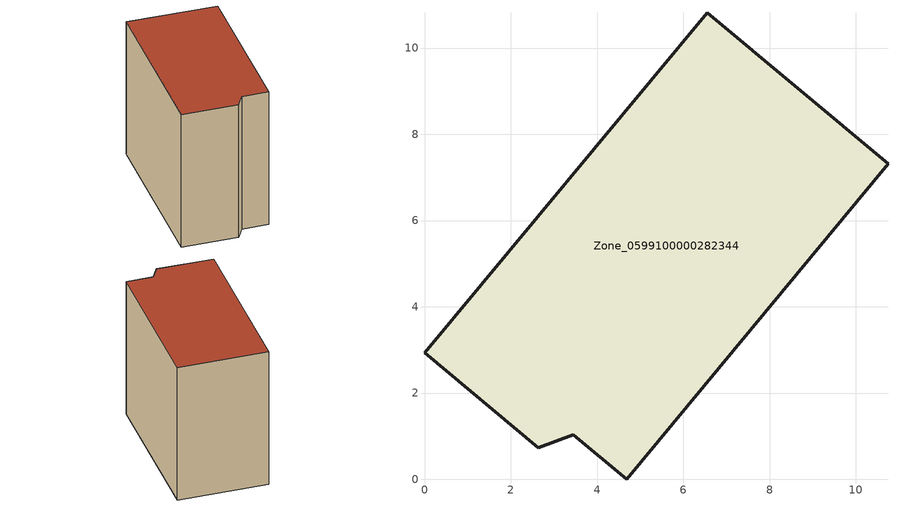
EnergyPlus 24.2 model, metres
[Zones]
Zone_0599100000282344
 floor ground (C_G): 3.45,1.03 2.64,0.73 0,2.94 6.55,10.82 10.75,7.32 4.69,0 z0
 wall outside (C_F): 6.55,10.82 0,2.94 2.64,0.73 3.45,1.03 4.69,0 10.75,7.32 6.55,10.82 z0:9.01
 roof outside (C_R): 4.69,0 10.75,7.32 6.55,10.82 0,2.94 2.64,0.73 3.45,1.03 z9.01
[BUILDING]
Pand.0599100000282344: North Axis=0; Terrain=City; Loads Convergence Tolerance Value=0.04; Temperature Convergence Tolerance Value=0.4; Solar Distribution=FullExterior; Maximum Number of Warmup Days=25; Minimum Number of Warmup Days=1
[Site:Location]
Rotterdam.The.Hague.AP_ZH_NLD Design_Conditions: Latitude=51.96; Longitude=4.45; Time Zone=1; Elevation=-4.5
[SITE:GROUNDTEMPERATURE:BUILDINGSURFACE]
18, 18, 18, 18, 18, 18, 18, 18, 18, 18, 18, 18
[MATERIAL] Thermal Absorptance=0.9; Solar Absorptance=0.7; Visible Absorptance=0.7
Name | Roughness | Thickness | Conductivity | Density | Specific Heat
G.TI.1946 | MediumSmooth | 0.15 | 1 | 540 | 1210
F.TI.1946 | Rough | 0.3 | 0.857143 | 1920 | 840
R.TI.1946 | MediumRough | 0.2 | 0.1 | 1500 | 1000
[CONSTRUCTION]
C_G: G.TI.1946
C_F: F.TI.1946
C_R: R.TI.1946
[ZONE]
Zone_0599100000282344: Type=1; Multiplier=1; Ceiling Height=Autocalculate; Volume=Autocalculate; Floor Area=autocalculate; Part of Total Floor Area=Yes
[ZONEINFILTRATION:DESIGNFLOWRATE]
Infil_Zone_0599100000282344: Zone or ZoneList or Space or SpaceList=Zone_0599100000282344; Schedule=AlwaysOn; Design Flow Rate Calculation Method=Flow/Area; Flow Rate per Floor Area=0.003; Constant Term Coefficient=1; Temperature Term Coefficient=0; Velocity Term Coefficient=0; Velocity Squared Term Coefficient=0
[HVACTEMPLATE:ZONE:IDEALLOADSAIRSYSTEM]
Zone_0599100000282344: Maximum Heating Supply Air Temperature=50; Minimum Cooling Supply Air Temperature=13; Maximum Heating Supply Air Humidity Ratio=0.0156; Minimum Cooling Supply Air Humidity Ratio=0.0077; Heating Limit=NoLimit; Cooling Limit=NoLimit; Dehumidification Control Type=ConstantSensibleHeatRatio; Cooling Sensible Heat Ratio=0.7; Dehumidification Setpoint=60; Humidification Control Type=None; Humidification Setpoint=30; Outdoor Air Method=None; Outdoor Air Flow Rate per Person=0.00944; Outdoor Air Flow Rate per Zone Floor Area=0; Outdoor Air Flow Rate per Zone=0; Demand Controlled Ventilation Type=None; Outdoor Air Economizer Type=NoEconomizer; Heat Recovery Type=None; Sensible Heat Recovery Effectiveness=0.7; Latent Heat Recovery Effectiveness=0.65
[ZONECONTROL:THERMOSTAT]
ThermostatControl_Zone_0599100000282344: Zone or ZoneList=Zone_0599100000282344; Control Type Schedule=DualSetpointControlType; Control 1=Thermostat_Zone_0599100000282344; Temperature Difference Between Cutout And Setpoint=0
[THERMOSTATSETPOINT:DUALSETPOINT]
Thermostat_Zone_0599100000282344: Heating Setpoint Temperature Schedule=HeatingSetpoint_Zone_0599100000282344; Cooling Setpoint Temperature Schedule=CoolingSetpoint_Zone_0599100000282344
[SCHEDULE:COMPACT]
HeatingSetpoint_Zone_0599100000282344: Through: 12/31, For: AllDays, Until: 24:00, 21
CoolingSetpoint_Zone_0599100000282344: Through: 12/31, For: AllDays, Until: 24:00, 24
DualSetpointControlType: Through: 12/31, For: AllDays, Until: 24:00, 4
AlwaysOn: Through: 12/31, For: AllDays, Until: 24:00, 1
